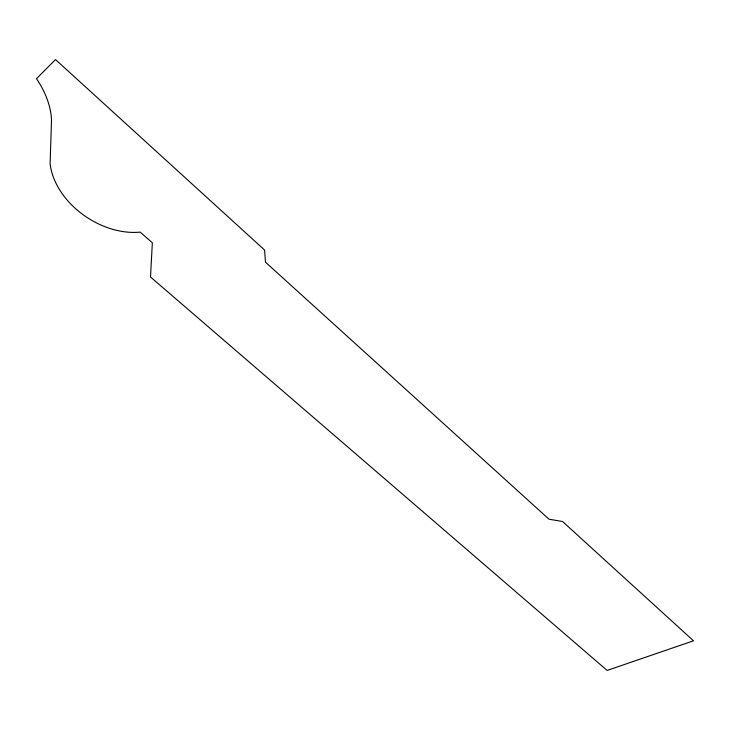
<?xml version="1.0" encoding="UTF-8"?>
<svg xmlns="http://www.w3.org/2000/svg" width="730" height="730" viewBox="0 0 730 730"><rect width="100%" height="100%" fill="white"/><g stroke="black" fill="none" stroke-linecap="round" stroke-linejoin="round"><path stroke-width="1.09" d="M51.52 119.975L50.114 163.593A70.29 50.534 33.2 0 0 140.178 232.122L152.342 242.762L150.508 277.008L607.123 670.432L693.5 640.803L562.556 521.512L548.987 519.194L265.474 262.161L264.579 250.034L55.517 59.568L36.5 78.676A84.497 58.008 38.5 0 1 51.52 119.975"/></g></svg>
